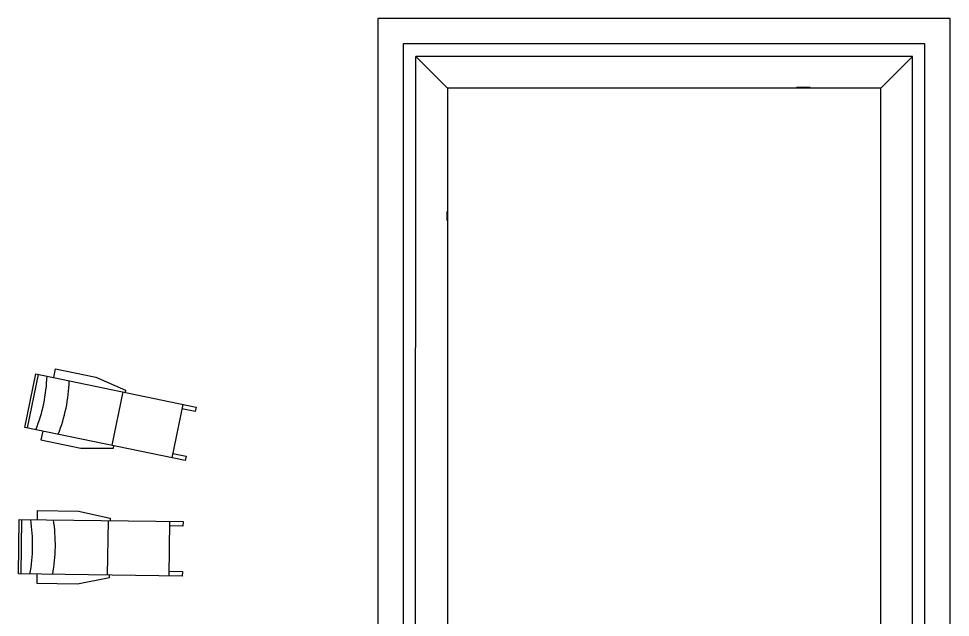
# Model space of a CAD drawing. Header units: millimetres. Extents: x 2667 to 2848, y -1 to 1765.
# Drawn here: x 2799.13 to 2809.54, y 1736.55 to 1743.24 of the extents above; entities that cross this region are included whole.
import ezdxf

# ---------------------------------------------------------------- set-up
doc = ezdxf.new("R2010")
doc.units = ezdxf.units.MM
doc.linetypes.add('DIVIDEX2', pattern=[2.5, 1, -0.5, 0, -0.5, 0, -0.5])
doc.layers.add('COTAS', color=1, linetype='DIVIDEX2')

msp = doc.modelspace()

# ---------------------------------------------------------------- linework, layer by layer
for p, q in [((2803.139, 1743.244), (2803.139, 1731.441)), ((2809.535, 1743.244), (2803.139, 1743.244)), ((2809.535, 1731.441), (2809.535, 1743.244)), ((2803.422, 1742.961), (2803.422, 1731.724)), ((2809.252, 1742.961), (2803.422, 1742.961)), ((2809.252, 1731.724), (2809.252, 1742.961)), ((2803.561, 1731.866), (2803.564, 1742.82)), ((2803.918, 1742.466), (2803.564, 1742.82)), ((2809.111, 1742.82), (2803.564, 1742.82)), ((2808.757, 1742.466), (2809.111, 1742.82)), ((2809.111, 1731.866), (2809.111, 1742.82)), ((2803.918, 1742.466), (2803.918, 1732.22)), ((2808.757, 1742.466), (2803.918, 1742.466)), ((2808.757, 1732.22), (2808.757, 1742.466)), ((2799.52, 1739.231), (2799.54, 1739.33)), ((2799.54, 1739.33), (2799.988, 1739.237)), ((2799.346, 1739.267), (2799.222, 1738.67)), ((2799.988, 1739.237), (2800.321, 1739.09)), ((2800.291, 1739.071), (2800.167, 1738.474)), ((2800.321, 1739.09), (2800.316, 1739.066)), ((2800.962, 1738.931), (2800.839, 1738.335)), ((2799.396, 1738.634), (2799.375, 1738.534)), ((2799.375, 1738.534), (2799.823, 1738.441)), ((2799.823, 1738.441), (2800.187, 1738.444)), ((2800.187, 1738.444), (2800.192, 1738.469)), ((2799.338, 1737.643), (2799.34, 1737.745)), ((2799.34, 1737.745), (2799.797, 1737.739)), ((2799.797, 1737.739), (2800.151, 1737.658)), ((2799.161, 1737.645), (2799.153, 1737.036)), ((2800.126, 1737.633), (2800.118, 1737.024)), ((2800.151, 1737.658), (2800.151, 1737.633)), ((2800.811, 1737.624), (2800.804, 1737.015)), ((2799.331, 1737.034), (2799.329, 1736.932)), ((2799.786, 1736.926), (2800.143, 1736.998)), ((2800.143, 1736.998), (2800.143, 1737.023)), ((2799.329, 1736.932), (2799.786, 1736.926))]:
    msp.add_line(p, q)
for points in [[(2800.849, 1738.384), (2800.998, 1738.353), (2800.988, 1738.304), (2799.197, 1738.675), (2799.321, 1739.272), (2801.111, 1738.901), (2801.101, 1738.851), (2800.952, 1738.882)], [(2800.804, 1737.066), (2800.957, 1737.064), (2800.956, 1737.013), (2799.127, 1737.036), (2799.135, 1737.646), (2800.964, 1737.622), (2800.963, 1737.572), (2800.811, 1737.574)]]:
    msp.add_lwpolyline(points)
for centre, start, end in [((2797.617, 1739.314), 338.6943, 357.8806), ((2797.866, 1739.262), 338.6943, 357.8806), ((2797.455, 1737.362), 349.6743, 8.8605), ((2797.709, 1737.359), 349.6743, 8.8605)]:
    msp.add_arc(centre, 1.829, start, end)
at = {"layer": 'COTAS'}
for p, q in [((2807.97, 1742.473), (2807.815, 1742.473)), ((2803.915, 1740.987), (2803.915, 1741.088)), ((2808.759, 1741.025), (2808.759, 1741.088))]:
    msp.add_line(p, q, dxfattribs=at)

doc.saveas('drawing.dxf')
